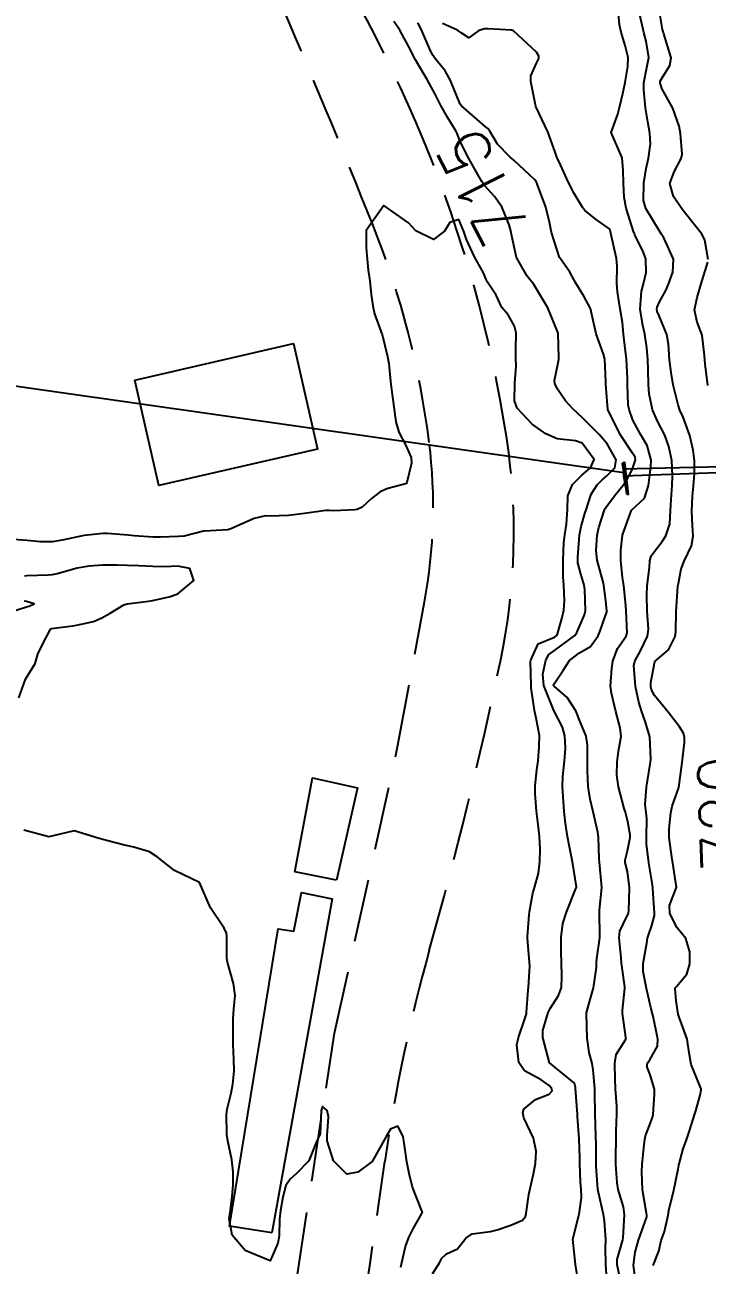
# Model space of a CAD drawing. Header units: metres. Extents: x 298520 to 308411, y 7433745 to 7450750.
# Drawn here: x 304821.2 to 304875.5, y 7438880.6 to 7438979.2 of the extents above; entities that cross this region are included whole.
import ezdxf
from ezdxf.enums import TextEntityAlignment as Align

# ---------------------------------------------------------------- set-up
doc = ezdxf.new("R2010")
doc.units = ezdxf.units.M
doc.header["$LTSCALE"] = 10
for name, pattern in [('CONTINUO', [0]), ('DASHED', [0.75, 0.5, -0.25]), ('TRACEJADO', [8.7, 8, -0.7])]:
    doc.linetypes.add(name, pattern=pattern)
for name, color, linetype in [('BUEIRO', 151, 'Continuous'), ('Cotas', 45, 'Continuous'), ('Curvas de Nivel 1m', 11, 'Continuous'), ('Curvas de Nivel 5m', 15, 'Continuous'), ('Edificações', 30, 'Continuous'), ('TEXTO', 45, 'Continuous'), ('Vias Secundárias', 230, 'DASHED')]:
    doc.layers.add(name, color=color, linetype=linetype)
doc.styles.add('Style-STANDARD', font='STANDARD.shx')

msp = doc.modelspace()

# ---------------------------------------------------------------- linework, layer by layer
at = {"layer": 'BUEIRO', "linetype": 'TRACEJADO', "flags": 128}
for points in [[(304891.935, 7438944.409), (304868.784, 7438943.841)], [(304891.954, 7438944.084), (304868.814, 7438943.302)]]:
    msp.add_lwpolyline(points, dxfattribs=at)
at = {"layer": 'BUEIRO', "linetype": 'CONTINUO'}
for points in [[(304868.777, 7438944.358, 712.753), (304868.696, 7438944.306, 711.713), (304868.784, 7438943.841, 711.158), (304868.814, 7438943.302, 711.141), (304868.874, 7438942.899, 711.153), (304869.075, 7438941.851, 712.769)], [(304869.075, 7438941.851, 712.769), (304869.194, 7438941.865, 712.769), (304868.896, 7438944.372, 712.753), (304868.777, 7438944.358, 712.753)], [(304869.075, 7438941.851, 712.769), (304868.777, 7438944.358, 712.753)], [(304868.784, 7438943.841, 711.158), (304868.815, 7438943.836, 711.99), (304868.829, 7438943.801, 712.211), (304868.853, 7438943.555, 712.327), (304868.856, 7438943.41, 712.224), (304868.855, 7438943.32, 712.006), (304868.814, 7438943.302, 711.141)]]:
    msp.add_polyline3d(points, dxfattribs=at)
at = {"layer": 'Curvas de Nivel 1m', "flags": 128}
for points, elevation in [([(304869.733, 7438879.574), (304869.588, 7438880.567), (304869.72, 7438881.594), (304869.987, 7438882.562), (304870.644, 7438884.414), (304870.664, 7438884.552), (304870.638, 7438884.699), (304870.309, 7438886.558), (304870.248, 7438887.98), (304870.275, 7438888.558), (304870.451, 7438890.158), (304870.489, 7438890.555), (304870.552, 7438890.86), (304870.87, 7438891.664), (304871.116, 7438892.311), (304871.161, 7438892.547), (304871.274, 7438894.171), (304871.259, 7438894.546), (304870.914, 7438895.694), (304870.687, 7438896.32), (304870.694, 7438896.553), (304870.768, 7438896.709), (304870.929, 7438896.944), (304871.502, 7438897.987), (304871.532, 7438898.544), (304871.16, 7438900.359), (304871.115, 7438900.549), (304870.981, 7438901.062), (304870.622, 7438902.556), (304870.364, 7438903.908), (304870.366, 7438904.56), (304870.646, 7438906.162), (304870.716, 7438906.555), (304870.788, 7438906.813), (304871.058, 7438907.565), (304871.259, 7438908.36), (304871.256, 7438908.548), (304871.126, 7438910.516), (304871.121, 7438910.55), (304871.097, 7438910.804), (304870.824, 7438912.554), (304870.629, 7438914.049), (304870.627, 7438914.558), (304870.669, 7438916.069), (304870.615, 7438916.558), (304870.535, 7438917.197), (304870.619, 7438918.559), (304870.902, 7438920.246), (304870.952, 7438920.554), (304870.985, 7438920.785), (304870.906, 7438922.555), (304870.514, 7438923.82), (304870.255, 7438924.565), (304870.02, 7438925.319), (304869.75, 7438926.573), (304869.637, 7438928.246), (304869.708, 7438928.574), (304870.153, 7438929.399), (304870.702, 7438930.559), (304870.778, 7438931.122), (304870.688, 7438932.56), (304870.65, 7438933.835), (304870.689, 7438934.56), (304870.862, 7438936.022), (304870.899, 7438936.558), (304870.996, 7438936.969), (304871.418, 7438937.525), (304871.877, 7438938.095), (304872.157, 7438938.543), (304872.478, 7438939.505), (304872.55, 7438940.539), (304872.581, 7438941.424), (304872.663, 7438942.538), (304872.703, 7438943.326), (304872.635, 7438944.539), (304872.397, 7438945.658), (304872.089, 7438946.544), (304871.539, 7438947.613), (304871.116, 7438948.557), (304870.839, 7438949.834), (304870.788, 7438950.562), (304870.768, 7438951.746), (304870.736, 7438952.563), (304870.67, 7438953.501), (304870.508, 7438954.567), (304870.33, 7438955.269), (304870.135, 7438956.573), (304870.245, 7438957.991), (304870.388, 7438958.569), (304870.599, 7438959.483), (304870.569, 7438960.567), (304870.333, 7438961.204), (304869.712, 7438962.453), (304869.665, 7438962.58), (304869.633, 7438962.662), (304869.011, 7438964.587), (304868.869, 7438965.471), (304868.805, 7438966.59), (304868.785, 7438967.583), (304868.686, 7438968.591), (304867.813, 7438970.6), (304868.35, 7438972.072), (304868.477, 7438972.594), (304868.742, 7438973.699), (304868.923, 7438974.584), (304869.141, 7438975.846), (304869.165, 7438976.581), (304868.946, 7438977.535), (304868.616, 7438978.589), (304868.484, 7438979.157), (304868.343, 7438980.594)], 718), ([(304871.158, 7438880.546), (304871.613, 7438881.679), (304871.809, 7438882.54), (304872.065, 7438883.242), (304872.357, 7438884.534), (304872.397, 7438884.926), (304872.813, 7438886.53), (304873.149, 7438888.208), (304873.204, 7438888.526), (304873.545, 7438889.824), (304873.8, 7438890.521), (304874.07, 7438891.313), (304874.458, 7438892.514), (304874.563, 7438892.836), (304874.899, 7438894.078), (304874.982, 7438894.509), (304874.979, 7438894.584), (304874.906, 7438894.778), (304874.191, 7438896.517), (304874.009, 7438897.447), (304873.869, 7438898.521), (304873.226, 7438900.271), (304873.137, 7438900.528), (304872.989, 7438901.582), (304872.913, 7438902.531), (304872.922, 7438902.613), (304873.005, 7438902.73), (304873.844, 7438903.692), (304874.081, 7438904.519), (304874.074, 7438905.478), (304873.747, 7438906.523), (304873.056, 7438907.377), (304872.478, 7438908.536), (304872.448, 7438909.167), (304872.989, 7438910.531), (304873.002, 7438910.623), (304872.72, 7438912.534), (304872.638, 7438913.024), (304872.429, 7438914.537), (304872.427, 7438915.261), (304872.558, 7438916.536), (304872.662, 7438917.043), (304873.193, 7438918.53), (304873.474, 7438920.526), (304873.648, 7438922.112), (304873.659, 7438922.524), (304873.58, 7438922.858), (304873.251, 7438923.363), (304872.35, 7438924.539), (304871.276, 7438925.866), (304871.029, 7438926.303), (304870.966, 7438926.555), (304870.969, 7438926.874), (304871.29, 7438928.55), (304871.313, 7438928.587), (304872.367, 7438929.495), (304872.902, 7438930.534), (304872.956, 7438930.916), (304872.989, 7438932.534), (304873.005, 7438932.895), (304873.131, 7438934.533), (304873.167, 7438934.75), (304873.397, 7438935.917), (304873.616, 7438936.527), (304874.198, 7438937.742), (304874.331, 7438938.517), (304874.284, 7438939.36), (304874.232, 7438940.518), (304874.297, 7438941.691), (304874.373, 7438942.517), (304874.444, 7438943.467), (304874.435, 7438944.516), (304874.343, 7438945.35), (304874.082, 7438946.522), (304873.544, 7438947.968), (304873.289, 7438948.533), (304873.14, 7438948.951), (304872.758, 7438950.538), (304872.594, 7438951.529), (304872.458, 7438952.541), (304872.376, 7438953.778), (304872.257, 7438954.544), (304871.638, 7438956.032), (304871.477, 7438956.388), (304871.446, 7438956.553), (304871.47, 7438956.728), (304871.652, 7438957.146), (304872.165, 7438958.045), (304872.389, 7438958.543), (304872.727, 7438959.495), (304872.784, 7438960.539), (304872.008, 7438962.249), (304871.805, 7438962.549), (304871.715, 7438962.686), (304870.572, 7438964.568), (304870.383, 7438965.204), (304870.409, 7438966.57), (304870.603, 7438967.745), (304870.78, 7438968.565), (304870.938, 7438969.697), (304870.905, 7438970.564), (304870.726, 7438971.47), (304870.563, 7438972.569), (304870.428, 7438973.991), (304870.429, 7438974.564), (304870.67, 7438975.767), (304870.804, 7438976.561), (304870.609, 7438977.857), (304870.422, 7438978.565), (304869.956, 7438980.547)], 719), ([(304867.461, 7438879.858), (304867.395, 7438880.593), (304867.376, 7438881.972), (304867.392, 7438882.594), (304867.293, 7438884.08), (304867.22, 7438884.596), (304866.809, 7438886.336), (304866.768, 7438886.601), (304866.643, 7438888.415), (304866.638, 7438888.603), (304866.621, 7438890.374), (304866.616, 7438890.604), (304866.601, 7438890.859), (304866.547, 7438892.605), (304866.536, 7438894.243), (304866.524, 7438894.606), (304866.401, 7438896.091), (304866.307, 7438896.609), (304866.077, 7438897.471), (304865.925, 7438898.615), (304865.88, 7438899.534), (304865.855, 7438900.617), (304866.088, 7438901.512), (304866.41, 7438902.609), (304866.646, 7438904.232), (304866.666, 7438904.604), (304866.691, 7438904.938), (304866.917, 7438906.601), (304866.92, 7438906.726), (304866.884, 7438908.602), (304866.892, 7438908.784), (304867.093, 7438910.6), (304866.889, 7438912.602), (304866.867, 7438912.861), (304866.806, 7438914.603), (304866.754, 7438914.996), (304866.404, 7438916.608), (304866.163, 7438917.625), (304865.996, 7438918.612), (304865.945, 7438919.873), (304865.945, 7438920.613), (304865.945, 7438921.9), (304865.835, 7438922.614), (304865.257, 7438924.031), (304865.084, 7438924.446), (304865.011, 7438924.624), (304864.332, 7438925.693), (304863.282, 7438926.599), (304863.251, 7438926.65), (304863.249, 7438926.685), (304863.285, 7438926.774), (304864.035, 7438927.906), (304864.514, 7438928.632), (304865.319, 7438929.242), (304866.184, 7438929.751), (304866.785, 7438930.605), (304866.936, 7438931.007), (304867.356, 7438932.141), (304867.474, 7438932.486), (304867.482, 7438932.599), (304867.373, 7438933.6), (304867.243, 7438934.601), (304867.203, 7438934.783), (304866.715, 7438936.607), (304866.642, 7438937.38), (304866.718, 7438938.607), (304866.842, 7438939.203), (304867.3, 7438940.602), (304867.345, 7438940.711), (304867.457, 7438940.885), (304868.196, 7438941.869), (304868.766, 7438942.587), (304869.069, 7438943.003), (304869.495, 7438943.803), (304869.755, 7438944.576), (304869.726, 7438944.797), (304869.508, 7438945.11), (304868.545, 7438946.59), (304867.553, 7438948.6), (304867.4, 7438950.602), (304867.388, 7438950.79), (304867.31, 7438952.603), (304867.209, 7438952.994), (304866.624, 7438954.61), (304866.335, 7438955.914), (304866.171, 7438956.615), (304865.657, 7438957.59), (304865.025, 7438958.63), (304864.54, 7438959.496), (304863.743, 7438960.649), (304863.725, 7438960.682), (304863.694, 7438960.744), (304863.084, 7438962.656), (304862.913, 7438963.47), (304862.628, 7438964.661), (304861.979, 7438966.45), (304861.883, 7438966.669), (304861.766, 7438966.847), (304860.103, 7438968.372), (304859.792, 7438968.645), (304859.742, 7438968.691), (304858.791, 7438969.694), (304858.177, 7438970.715), (304858.021, 7438970.923), (304857.817, 7438971.09), (304855.916, 7438972.739), (304855.835, 7438972.87), (304855.063, 7438974.752), (304854.627, 7438975.515), (304853.879, 7438976.402), (304853.63, 7438976.773), (304853.386, 7438977.28), (304852.746, 7438978.782), (304852.456, 7438979.322)], 716), ([(304868.713, 7438878.625), (304868.304, 7438880.584), (304868.305, 7438881.019), (304868.743, 7438882.58), (304868.765, 7438882.745), (304868.894, 7438884.578), (304868.792, 7438885.197), (304868.381, 7438886.584), (304868.295, 7438887.109), (304868.196, 7438888.586), (304868.186, 7438889.24), (304868.209, 7438890.586), (304868.222, 7438891.227), (304868.271, 7438892.586), (304868.268, 7438893.208), (304868.165, 7438894.587), (304868.131, 7438895.367), (304868.121, 7438896.588), (304868.218, 7438897.303), (304868.952, 7438898.487), (304868.989, 7438898.543), (304869.003, 7438898.579), (304869, 7438898.626), (304868.956, 7438898.888), (304868.736, 7438900.582), (304868.736, 7438900.823), (304868.906, 7438902.581), (304868.902, 7438902.683), (304868.65, 7438904.584), (304868.606, 7438905.005), (304868.46, 7438906.586), (304868.51, 7438907.126), (304869.068, 7438908.284), (304869.179, 7438908.471), (304869.206, 7438908.578), (304869.223, 7438908.726), (304869.284, 7438910.577), (304869.112, 7438911.851), (304868.944, 7438912.582), (304868.944, 7438912.763), (304869.132, 7438913.509), (304869.34, 7438914.577), (304869.342, 7438914.774), (304869.155, 7438915.807), (304868.96, 7438916.582), (304868.868, 7438916.883), (304868.397, 7438918.588), (304868.284, 7438919.508), (304868.292, 7438920.589), (304868.395, 7438921.418), (304868.617, 7438922.586), (304868.547, 7438923.29), (304868.187, 7438924.591), (304867.84, 7438926.032), (304867.779, 7438926.595), (304867.865, 7438928.034), (304867.955, 7438928.594), (304868.334, 7438929.578), (304869.009, 7438930.583), (304869.083, 7438930.836), (304869.003, 7438932.584), (304868.981, 7438932.97), (304868.833, 7438934.585), (304868.734, 7438935.242), (304868.586, 7438936.588), (304868.584, 7438937.42), (304868.735, 7438938.587), (304868.903, 7438939.121), (304869.435, 7438940.58), (304870.485, 7438941.548), (304870.8, 7438942.56), (304870.969, 7438944.029), (304870.991, 7438944.558), (304870.685, 7438945.733), (304870.189, 7438946.57), (304869.54, 7438947.738), (304869.241, 7438948.583), (304869.182, 7438948.959), (304869.129, 7438950.584), (304869.12, 7438951.043), (304869.047, 7438952.585), (304868.963, 7438953.226), (304868.791, 7438954.588), (304868.715, 7438955.506), (304868.541, 7438956.591), (304868.313, 7438957.944), (304868.278, 7438958.594), (304868.294, 7438959.987), (304868.24, 7438960.595), (304867.825, 7438962.485), (304867.804, 7438962.599), (304867.718, 7438962.918), (304866.64, 7438963.7), (304865.74, 7438964.41), (304865.558, 7438964.623), (304864.87, 7438965.749), (304864.436, 7438966.64), (304863.784, 7438968.038), (304863.497, 7438968.653), (304863.336, 7438969.116), (304862.795, 7438970.66), (304861.833, 7438972.67), (304861.438, 7438974.674), (304861.428, 7438975.114), (304861.877, 7438976.108), (304862.065, 7438976.484), (304862.085, 7438976.668), (304861.888, 7438976.992), (304860.07, 7438978.688), (304859.913, 7438978.746), (304858.051, 7438978.854), (304857.914, 7438978.863), (304857.785, 7438978.85), (304857.318, 7438978.726), (304856.504, 7438978.134), (304855.91, 7438978.524), (304855.603, 7438978.745), (304854.421, 7438979.265)], 717), ([(304853.618, 7438879.867), (304854.186, 7438880.755), (304854.355, 7438881.137), (304854.744, 7438881.478), (304855.614, 7438881.873), (304856.268, 7438882.727), (304856.766, 7438883.056), (304858.233, 7438883.24), (304858.77, 7438883.368), (304859.836, 7438883.746), (304860.778, 7438884.138), (304861.011, 7438884.437), (304861.075, 7438884.667), (304861.282, 7438886.189), (304861.374, 7438886.664), (304861.66, 7438887.826), (304861.815, 7438888.66), (304861.864, 7438889.639), (304861.654, 7438890.662), (304860.877, 7438892.267), (304860.79, 7438892.671), (304860.886, 7438892.969), (304861.819, 7438893.735), (304862.898, 7438894.158), (304863.123, 7438894.425), (304863.086, 7438894.648), (304862.906, 7438894.861), (304862.268, 7438895.301), (304860.923, 7438896.008), (304860.497, 7438896.677), (304860.337, 7438898.07), (304860.453, 7438898.677), (304860.968, 7438900.161), (304861.082, 7438900.559), (304861.095, 7438900.669), (304861.238, 7438902.429), (304861.262, 7438902.667), (304861.351, 7438904.335), (304861.337, 7438904.667), (304861.186, 7438906.524), (304861.179, 7438906.669), (304861.295, 7438908.443), (304861.321, 7438908.668), (304861.606, 7438910.147), (304861.754, 7438910.663), (304862.045, 7438911.724), (304862.151, 7438912.66), (304862.169, 7438913.624), (304862.121, 7438914.66), (304862.003, 7438915.813), (304861.898, 7438916.663), (304861.789, 7438918.059), (304861.794, 7438918.664), (304861.923, 7438919.945), (304862.011, 7438920.662), (304862.102, 7438921.789), (304862.114, 7438922.661), (304861.872, 7438924.049), (304861.731, 7438924.665), (304861.476, 7438926.473), (304861.46, 7438926.668), (304861.418, 7438928.562), (304861.425, 7438928.669), (304862.028, 7438929.961), (304863.331, 7438930.502), (304863.528, 7438930.647), (304863.938, 7438932.057), (304864.055, 7438932.64), (304864.11, 7438933.378), (304864.059, 7438934.64), (304864.012, 7438935.263), (304863.995, 7438936.641), (304864.068, 7438937.995), (304864.141, 7438938.639), (304864.268, 7438939.464), (304864.348, 7438940.637), (304864.389, 7438941.717), (304864.75, 7438942.631), (304865.491, 7438943.38), (304866.168, 7438943.942), (304866.469, 7438944.61), (304865.516, 7438945.906), (304864.994, 7438946.104), (304863.519, 7438946.262), (304862.617, 7438946.659), (304861.534, 7438947.435), (304860.363, 7438948.688), (304860.138, 7438949.271), (304860.169, 7438950.691), (304860.261, 7438952.022), (304860.249, 7438952.69), (304860.244, 7438953.326), (304860.267, 7438954.69), (304860.147, 7438955.211), (304859.637, 7438956.108), (304859.133, 7438956.705), (304858.695, 7438957.672), (304858.007, 7438958.715), (304857.893, 7438958.935), (304857.68, 7438959.461), (304856.969, 7438960.727), (304856.325, 7438962.116), (304856.112, 7438962.736), (304855.727, 7438963.693), (304855.008, 7438963.466), (304854.589, 7438962.757), (304853.706, 7438962.103), (304852.289, 7438962.784), (304851.722, 7438963.418), (304849.743, 7438964.81), (304848.353, 7438962.831), (304848.343, 7438961.474), (304848.404, 7438960.829), (304848.514, 7438959.66), (304848.634, 7438958.826), (304848.759, 7438957.72), (304848.873, 7438956.822), (304849.007, 7438956.19), (304849.525, 7438954.811), (304849.553, 7438954.742), (304849.62, 7438954.551), (304850.052, 7438952.806), (304850.141, 7438952.258), (304850.296, 7438950.803), (304850.389, 7438949.977), (304850.546, 7438948.8), (304850.719, 7438947.614), (304850.938, 7438946.796), (304851.512, 7438945.719), (304851.928, 7438944.786), (304851.953, 7438944.33), (304851.592, 7438942.789), (304851.553, 7438942.718), (304851.481, 7438942.685), (304849.994, 7438942.293), (304849.471, 7438942.035), (304848.772, 7438941.518), (304848.021, 7438940.834), (304847.639, 7438940.65), (304847.451, 7438940.619), (304845.772, 7438940.534), (304845.45, 7438940.561), (304845.137, 7438940.552), (304843.447, 7438940.316), (304842.182, 7438940.166), (304841.445, 7438940.133), (304840.253, 7438940.114), (304839.443, 7438939.927), (304837.584, 7438939.108), (304837.434, 7438939.047), (304837.361, 7438939.033), (304836.431, 7438938.97), (304835.493, 7438938.918), (304835.432, 7438938.905), (304833.896, 7438938.533), (304833.425, 7438938.493), (304832.001, 7438938.448), (304831.424, 7438938.439), (304829.919, 7438938.552), (304829.426, 7438938.6), (304827.766, 7438938.736), (304827.428, 7438938.733), (304825.949, 7438938.57), (304825.424, 7438938.478), (304824.318, 7438938.218), (304823.417, 7438938.068), (304822.479, 7438938.078), (304821.418, 7438938.167), (304820.327, 7438938.254)], 714), ([(304820.756, 7438925.667), (304821.283, 7438927.15), (304822.053, 7438928.391), (304822.258, 7438929.141), (304822.593, 7438929.864), (304823.256, 7438931.131), (304823.301, 7438931.162), (304823.334, 7438931.173), (304825.048, 7438931.394), (304825.338, 7438931.439), (304826.69, 7438931.739), (304827.347, 7438932.016), (304828.017, 7438932.406), (304829.094, 7438933.054), (304829.364, 7438933.146), (304831.056, 7438933.344), (304831.367, 7438933.394), (304832.69, 7438933.696), (304833.372, 7438933.931), (304834.662, 7438934.991), (304834.342, 7438935.945), (304833.394, 7438936.146), (304832.328, 7438936.086), (304831.394, 7438936.097), (304830.279, 7438936.156), (304829.394, 7438936.193), (304828.558, 7438936.226), (304827.394, 7438936.226), (304826.338, 7438936.147), (304825.392, 7438935.983), (304823.79, 7438935.527), (304823.386, 7438935.441), (304823.1, 7438935.418), (304821.385, 7438935.365), (304821.199, 7438935.338)], 713), ([(304820.036, 7438932.48), (304821.359, 7438932.889), (304821.561, 7438932.947), (304821.966, 7438933.144), (304821.365, 7438933.318), (304821.171, 7438933.345)], 712), ([(304851.105, 7438880.41), (304851.181, 7438880.786), (304851.49, 7438882.044), (304851.748, 7438882.78), (304852.085, 7438883.461), (304852.782, 7438884.679), (304852.813, 7438884.739), (304852.82, 7438884.77), (304852.785, 7438884.891), (304852.039, 7438886.778), (304851.758, 7438887.846), (304851.579, 7438888.783), (304851.37, 7438890.263), (304851.287, 7438890.786), (304850.866, 7438891.63), (304850.289, 7438891.371), (304849.949, 7438890.804), (304848.833, 7438888.82), (304847.699, 7438887.956), (304846.822, 7438887.794), (304845.742, 7438888.851), (304845.262, 7438890.443), (304845.257, 7438890.856), (304845.37, 7438892.361), (304845.253, 7438892.856), (304844.886, 7438893.168), (304844.773, 7438892.862), (304844.682, 7438891.036), (304844.645, 7438890.863), (304844.441, 7438890.458), (304843.8, 7438888.875), (304842.823, 7438887.86), (304842.317, 7438887.396), (304841.975, 7438886.898), (304841.727, 7438885.972), (304841.552, 7438884.902), (304841.462, 7438884.218), (304841.429, 7438882.903), (304841.339, 7438882.319), (304840.733, 7438880.91), (304838.745, 7438881.723), (304837.711, 7438882.951), (304837.466, 7438884.263), (304837.563, 7438884.952), (304837.712, 7438886.039), (304837.769, 7438886.95), (304837.782, 7438887.991), (304837.665, 7438888.952), (304837.351, 7438890.452), (304837.289, 7438890.956), (304837.257, 7438892.577), (304837.298, 7438892.956), (304837.616, 7438894.233), (304837.757, 7438894.951), (304837.848, 7438896.022), (304837.842, 7438896.951), (304837.791, 7438898.105), (304837.769, 7438898.952), (304837.768, 7438900.149), (304837.835, 7438900.951), (304837.94, 7438901.999), (304837.816, 7438902.952), (304837.322, 7438904.655), (304837.266, 7438904.958), (304837.274, 7438906.734), (304837.238, 7438906.958), (304837.057, 7438907.347), (304835.979, 7438908.971), (304835.093, 7438910.98), (304833.107, 7438911.941), (304831.73, 7438913.024), (304831.127, 7438913.424), (304829.878, 7438913.797), (304829.132, 7438913.96), (304827.924, 7438914.283), (304827.137, 7438914.498), (304825.143, 7438915.1), (304823.138, 7438914.628), (304821.143, 7438915.15)], 713)]:
    msp.add_lwpolyline(points, dxfattribs=dict(at, elevation=elevation))
at = {"layer": 'Curvas de Nivel 5m', "flags": 128}
for points, elevation in [([(304875.521, 7438960.503), (304875.261, 7438962.059), (304875.056, 7438962.51), (304873.738, 7438964.174), (304873.44, 7438964.533), (304872.767, 7438965.526), (304872.496, 7438966.543), (304872.829, 7438967.488), (304873.383, 7438968.534), (304873.453, 7438968.877), (304873.344, 7438970.535), (304873.234, 7438971.12), (304872.735, 7438972.541), (304871.856, 7438974.101), (304871.716, 7438974.551), (304871.728, 7438974.688), (304871.867, 7438974.962), (304872.492, 7438975.928), (304872.595, 7438976.543), (304872.01, 7438978.45), (304871.974, 7438978.549), (304871.915, 7438978.789), (304871.602, 7438980.553)], 720), ([(304865.223, 7438879.127), (304865.001, 7438880.626), (304864.763, 7438882.63), (304865.287, 7438884.622), (304865.475, 7438885.948), (304865.43, 7438886.621), (304865.376, 7438887.179), (304865.324, 7438888.623), (304865.321, 7438889.106), (304865.287, 7438890.623), (304865.153, 7438892.351), (304865.135, 7438892.626), (304865.127, 7438892.868), (304864.997, 7438894.629), (304864.986, 7438894.711), (304864.907, 7438895.045), (304862.933, 7438896.65), (304862.389, 7438898.656), (304862.403, 7438899.211), (304862.819, 7438900.652), (304862.858, 7438900.767), (304862.978, 7438900.976), (304863.635, 7438902.002), (304863.865, 7438902.641), (304863.905, 7438903.53), (304863.875, 7438904.637), (304863.857, 7438905.463), (304863.84, 7438906.638), (304863.977, 7438907.719), (304864.261, 7438908.632), (304865.041, 7438910.569), (304865.058, 7438910.621), (304865.06, 7438910.654), (304864.749, 7438912.626), (304864.473, 7438913.967), (304864.363, 7438914.632), (304864.203, 7438915.684), (304864.09, 7438916.636), (304864.021, 7438917.796), (304863.966, 7438918.638), (304863.979, 7438919.416), (304864.118, 7438920.636), (304864.199, 7438921.665), (304864.151, 7438922.636), (304863.947, 7438923.337), (304863.263, 7438924.65), (304862.479, 7438926.658), (304862.397, 7438927.558), (304862.624, 7438928.657), (304862.867, 7438929.105), (304863.321, 7438929.424), (304864.924, 7438930.626), (304865.102, 7438930.858), (304865.346, 7438931.466), (304865.699, 7438932.275), (304865.773, 7438932.616), (304865.727, 7438934.269), (304865.669, 7438934.617), (304865.393, 7438935.618), (304865.184, 7438936.406), (304865.169, 7438936.624), (304865.178, 7438936.852), (304865.313, 7438938.622), (304865.44, 7438939.3), (304865.741, 7438940.327), (304865.826, 7438940.616), (304866.23, 7438941.854), (304866.703, 7438942.608), (304867.101, 7438942.989), (304867.49, 7438943.311), (304868.126, 7438943.964), (304868.222, 7438944.593), (304867.515, 7438945.85), (304866.87, 7438946.607), (304865.543, 7438947.935), (304864.776, 7438948.632), (304864.203, 7438949.284), (304863.568, 7438950.202), (304863.351, 7438950.652), (304863.323, 7438950.906), (304863.598, 7438952.296), (304863.661, 7438952.59), (304863.666, 7438952.649), (304863.662, 7438952.708), (304863.623, 7438954.65), (304862.778, 7438956.659), (304861.671, 7438958.527), (304861.568, 7438958.671), (304861.155, 7438959.198), (304860.291, 7438960.684), (304859.902, 7438962.497), (304859.875, 7438962.688), (304859.722, 7438963.265), (304859.134, 7438964.699), (304858.552, 7438965.509), (304857.76, 7438966.394), (304857.54, 7438966.722), (304857.216, 7438967.281), (304856.397, 7438968.734), (304855.805, 7438969.97), (304855.589, 7438970.522), (304855.476, 7438970.745), (304854.837, 7438971.769), (304854.288, 7438972.763), (304853.846, 7438973.652), (304853.231, 7438974.776), (304852.272, 7438976.393), (304852.051, 7438976.788), (304851.888, 7438977.119), (304851.007, 7438978.799), (304850.556, 7438979.44)], 715), ([(304875.512, 7438950.501), (304875.306, 7438952.22), (304875.255, 7438952.505), (304875.231, 7438952.873), (304875.06, 7438954.508), (304874.661, 7438955.542), (304874.451, 7438956.518), (304874.669, 7438957.504), (304874.95, 7438958.511), (304875.5, 7438960.312)], 720)]:
    msp.add_lwpolyline(points, dxfattribs=dict(at, elevation=elevation))
at = {"layer": 'Edificações'}
for points in [[(304829.956, 7438950.931), (304842.564, 7438953.826), (304844.488, 7438945.446), (304831.88, 7438942.552)], [(304845.993, 7438911.183), (304842.692, 7438911.824), (304844.091, 7438919.296), (304847.668, 7438918.517)], [(304840.851, 7438883.139), (304837.498, 7438883.679), (304841.369, 7438907.3), (304842.597, 7438907.118), (304843.211, 7438910.184), (304845.644, 7438909.685)]]:
    msp.add_lwpolyline(points, close=True, dxfattribs=at)
at = {"layer": 'TEXTO', "linetype": 'CONTINUO'}
msp.add_polyline3d([(304868.822, 7438943.559, 0), (304791.35, 7438954.585, 0)], dxfattribs=at)
at = {"layer": 'Vias Secundárias'}
for points in [[(304841.466, 7438990.998, -0.05251), (304852.87, 7438970.086, -0.060927), (304859.523, 7438946.289, -0.08992), (304859.019, 7438928.573, -0.016578), (304853.369, 7438905.582, 0.033342), (304849.836, 7438888.797, -0.005117), (304845.801, 7438862.282, 0.016222), (304842.274, 7438835.051, -0.02276), (304838.745, 7438810.35, -0.007426), (304834.006, 7438787.238, 0.047593), (304832.192, 7438772.441, 0.041165)], [(304826.779, 7438766.832, -0.039309), (304828.079, 7438782.323, -0.008262), (304831.242, 7438799.824), (304834.962, 7438816.286), (304836.355, 7438827.047), (304838.307, 7438846.102), (304841.745, 7438872.408), (304845.836, 7438899), (304850.854, 7438921.774), (304852.992, 7438933.31, 0.07714), (304853.362, 7438945.953, 0.064169), (304848.904, 7438963.208, 0.006078), (304841.187, 7438981.813, 0.024282)]]:
    msp.add_lwpolyline(points, format="xyb", dxfattribs=at)

# ---------------------------------------------------------------- texts
at = {"layer": 'Cotas', "style": 'Style-STANDARD'}
for s, rotation, p in [('715', 116.86174, (304857.601, 7438966.233, 715)), ('720', 92.26752, (304876.86, 7438916.475, 720))]:
    msp.add_text(s, height=4, rotation=rotation, dxfattribs=at).set_placement(p, align=Align.MIDDLE_CENTER)

doc.saveas('drawing.dxf')
